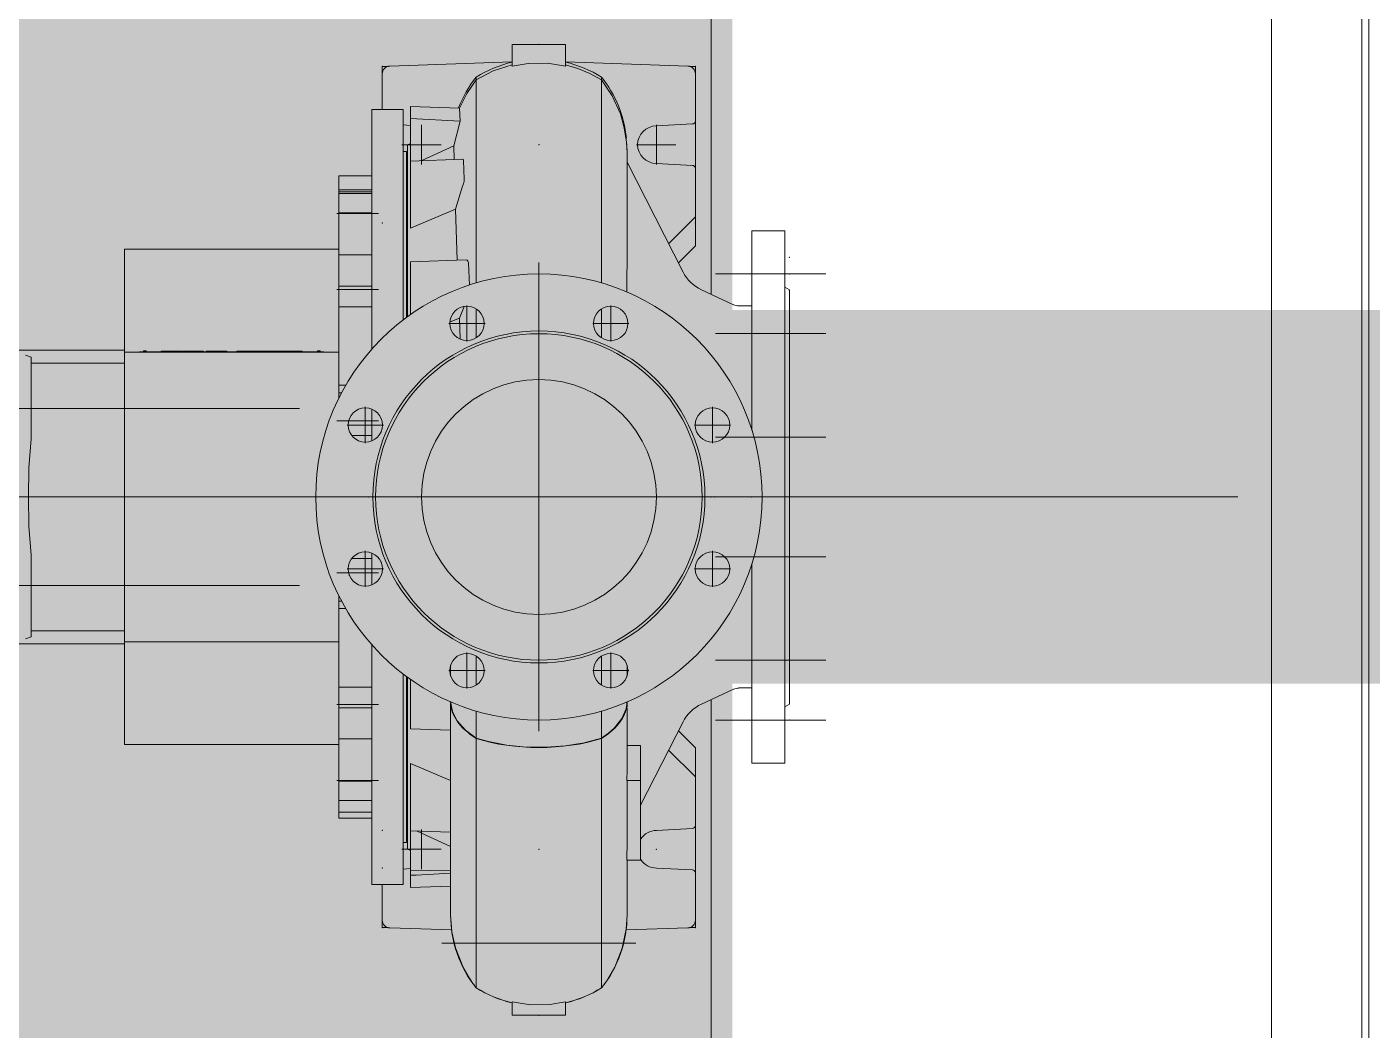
# Model space of a CAD drawing. Extents: x -3450 to 27857, y -1288 to 11880.
# Drawn here: x 522.5 to 648.5, y 1110.7 to 1204.7 of the extents above; entities that cross this region are included whole.
import ezdxf

# ---------------------------------------------------------------- set-up
doc = ezdxf.new("R2010")
doc.units = 0
doc.layers.add('188K-SM-03-F20-MECH-EQ-Y2257103$0$01-電力-CSA', color=1, linetype='Continuous')
doc.layers.add('188K-SM-03-F20-MECH-EQ-Y2257103$0$XFM7Q20PCW-200K$0$PCW EQ', color=22, linetype='Continuous', lineweight=9)

# ---------------------------------------------------------------- blocks, each defined once
blk = doc.blocks.new('188K-SM-03-F20-MECH-EQ-Y2257103$0$XFM7Q20PCW-200K$0$PCW-防震基座-更新後 - PCW-防震基座-更新後-V1242-CUB_L40')
at = {"extrusion": (0, 0, -1)}
for p, q in [((247.31, -343.39), (247.31, 616.61)), ((312.31, 616.61), (312.31, -343.39)), ((317.31, 616.61), (317.31, -343.39))]:
    blk.add_line(p, q, dxfattribs=at)
blk = doc.blocks.new('188K-SM-03-F20-MECH-EQ-Y2257103$0$0-KSB 400HP')
for p, q in [((0, 309.34), (0, -9.14)), ((-20.9, 270.74), (-20.9, 260.41)), ((-15.3, 270.74), (-15.3, 260.41)), ((-5.6, 270.74), (-5.6, 260.41)), ((5.6, 270.74), (5.6, 260.41)), ((15.3, 270.74), (15.3, 260.41)), ((20.9, 270.74), (20.9, 260.41)), ((-19.4, 267.33), (-19.65, 266.89)), ((19.4, 267.33), (-19.4, 267.33)), ((19.65, 266.89), (19.4, 267.33)), ((24.93, 266.89), (-24.93, 266.89)), ((-24.93, 266.89), (-24.93, 263.81)), ((24.93, 263.81), (24.93, 266.89)), ((-6.24, 263.81), (-24.93, 263.81)), ((-17.89, 263.81), (-17.89, 262.61)), ((24.93, 263.81), (6.24, 263.81)), ((17.89, 262.61), (17.89, 263.81)), ((-18, 262.11), (-19.41, 259.09)), ((19.41, 259.09), (18, 262.11)), ((-6.74, 261.82), (-6.74, 258.43)), ((6.74, 261.82), (6.74, 258.43)), ((-18.99, 260), (-55, 260)), ((-8.43, 260.13), (-5.04, 260.13)), ((5.04, 260.13), (8.43, 260.13)), ((55, 260), (18.99, 260)), ((-40.33, 257.99), (-40.33, 258.53)), ((-40.33, 258.53), (-39.63, 258.53)), ((-35.23, 258.53), (-39.63, 258.53)), ((-35.23, 258.53), (-30.77, 258.53)), ((-23.51, 258.53), (-30.77, 258.53)), ((-26.23, 258.53), (-23.72, 256.02)), ((-21.92, 256.94), (-23.51, 258.53)), ((23.51, 258.53), (21.92, 256.94)), ((30.77, 258.53), (23.51, 258.53)), ((23.72, 256.02), (26.23, 258.53)), ((30.77, 258.53), (35.23, 258.53)), ((39.63, 258.53), (35.23, 258.53)), ((39.63, 258.53), (40.33, 258.53)), ((40.33, 258.53), (40.33, 257.99)), ((-40.36, 257.83), (-40.56, 252.04)), ((-34.76, 254.87), (-34.94, 258.26)), ((-31.06, 258.26), (-31.24, 254.87)), ((-21.07, 257.37), (-28.87, 253.4)), ((31.36, 252.13), (21.07, 257.37)), ((31.24, 254.87), (31.06, 258.26)), ((34.94, 258.26), (34.76, 254.87)), ((40.76, 246.36), (40.36, 257.83)), ((33, 256.71), (33, 253.02)), ((31.15, 254.87), (34.85, 254.87)), ((-23.29, 253.4), (-34.02, 253.4)), ((-34.02, 252.12), (-34.02, 253.4)), ((-26.55, 252.12), (-26.55, 253.4)), ((-23.29, 252.13), (-23.29, 253.4)), ((-41.8, 252.95), (-41.8, 234.78)), ((-34.02, 252.13), (-39.12, 252.13)), ((-32.19, 252.13), (-34.02, 252.12)), ((-26.55, 252.13), (-32.24, 252.13)), ((-25.56, 252.13), (-26.55, 252.12)), ((-19.78, 252.13), (-25.58, 252.13)), ((-19.69, 252.13), (-19.17, 252.13)), ((-15.74, 252.13), (-16.78, 252.13)), ((-16.26, 252.3), (-16.26, 248.91)), ((16.26, 252.3), (16.26, 248.91)), ((19.18, 252.12), (23.39, 252.13)), ((32.23, 252.13), (23.43, 252.13)), ((32.25, 252.13), (33.23, 252.08)), ((-45.97, 249.73), (-22.62, 249.73)), ((-45.22, 250.28), (-45.56, 250.04)), ((-22.6, 249.73), (-20.06, 249.73)), ((-17.95, 250.6), (-14.57, 250.6)), ((-17.62, 249.73), (-14.9, 249.73)), ((14.57, 250.6), (17.95, 250.6)), ((17.62, 249.73), (14.9, 249.73)), ((20.06, 249.73), (39.33, 249.73)), ((-47.3, 246.36), (-48.55, 246.36)), ((-48.55, 241.37), (-48.55, 246.36)), ((42.39, 246.36), (40.36, 246.36)), ((42.39, 241.37), (42.39, 246.36)), ((-21.94, 243.87), (21.95, 243.87)), ((-47.3, 241.37), (-48.55, 241.37)), ((40.36, 229.91), (40.76, 241.37)), ((42.39, 241.37), (40.36, 241.37)), ((-16.26, 238.83), (-16.26, 235.44)), ((16.26, 238.83), (16.26, 235.44)), ((-45.97, 238), (-22.62, 238)), ((-45.56, 237.69), (-45.08, 237.36)), ((-22.6, 238), (-20.06, 238)), ((-17.95, 237.13), (-14.57, 237.13)), ((-17.62, 238), (-14.9, 238)), ((14.57, 237.13), (17.95, 237.13)), ((17.62, 238), (14.9, 238)), ((16.74, 236.43), (17.84, 236.88)), ((19.85, 237.38), (21.9, 237.27)), ((20.06, 238), (39.33, 238)), ((22.02, 231.84), (22.21, 237.06)), ((22.18, 237.15), (22.21, 237.06)), ((29.77, 236.88), (31.53, 236.8)), ((-40.56, 235.7), (-40.36, 229.91)), ((16.74, 236.43), (14.82, 236.51)), ((16.42, 235.55), (16.74, 236.43)), ((26.97, 236.06), (22.18, 236.21)), ((25.19, 231.84), (26.97, 236.06)), ((26.97, 236.06), (29.11, 236.72)), ((31.46, 231.84), (31.63, 236.74)), ((31.51, 232.92), (32.88, 235.9)), ((32.88, 235.9), (31.62, 235.93)), ((32.88, 235.9), (35.2, 236.49)), ((35.45, 231.84), (35.2, 236.49)), ((35.2, 236.49), (36.43, 236.44)), ((36.43, 236.44), (36.43, 236.43)), ((36.59, 231.84), (36.43, 236.43)), ((-39.12, 235.6), (-19.34, 235.6)), ((-36.46, 235.6), (-36.59, 231.84)), ((-35.23, 235.6), (-35.45, 231.84)), ((-35.02, 235.6), (-34.97, 231.84)), ((-33, 234.71), (-33, 231.02)), ((-32.75, 235.6), (-31.29, 232.47)), ((-31.4, 235.6), (-31.27, 231.84)), ((-26.55, 235.6), (-24.97, 231.84)), ((-21.85, 235.6), (-21.72, 231.84)), ((-16.78, 235.6), (-15.74, 235.6)), ((-16.12, 235.6), (-16.1, 235.55)), ((33, 234.71), (33, 231.02)), ((-24.97, 231.84), (-36.59, 231.84)), ((-35.39, 231.84), (-35.41, 232.61)), ((-34.85, 232.87), (-31.15, 232.87)), ((-34.85, 231.17), (-34.81, 231.84)), ((-33.11, 231.84), (-33, 231.55)), ((-17.09, 231.84), (-21.72, 231.84)), ((22.02, 231.84), (17.09, 231.84)), ((36.59, 231.84), (25.19, 231.84)), ((31.15, 232.87), (34.85, 232.87)), ((33, 231.55), (33.11, 231.84)), ((34.81, 231.84), (34.85, 231.17)), ((-16.6, 231.17), (-36.29, 231.17)), ((-36.29, 231.17), (-36.29, 228.23)), ((-16.88, 231.55), (-33, 231.55)), ((-16.82, 231.46), (-32.36, 231.46)), ((-32.36, 231.46), (-32.36, 231.17)), ((-31.75, 231.55), (-31.75, 231.46)), ((36.29, 231.17), (16.6, 231.17)), ((32.36, 231.46), (16.82, 231.46)), ((33, 231.55), (16.88, 231.55)), ((31.75, 231.46), (31.75, 231.55)), ((32.36, 231.17), (32.36, 231.46)), ((36.29, 228.23), (36.29, 231.17)), ((-40.33, 229.2), (-40.33, 229.74)), ((40.33, 229.74), (40.33, 229.2)), ((-39.63, 229.2), (-40.33, 229.2)), ((-39.63, 229.2), (-36.29, 229.2)), ((-13.87, 228.23), (-36.29, 228.23)), ((-30.09, 225.13), (-30.09, 228.23)), ((-29.51, 225.13), (-29.51, 228.23)), ((-28.44, 225.13), (-28.44, 228.23)), ((-26.62, 225.13), (-26.62, 228.23)), ((-26.56, 228.85), (-26.56, 224.95)), ((-22.67, 225.13), (-22.67, 228.23)), ((-19.75, 225.13), (-19.75, 228.23)), ((-19.45, 228.85), (-19.45, 224.95)), ((-17.82, 225.13), (-17.82, 228.23)), ((-5.25, 228.23), (-8.22, 228.23)), ((-7.12, 228.85), (-7.12, 224.95)), ((-6.74, 229.3), (-6.74, 225.91)), ((-5.76, 226.32), (-5.76, 228.23)), ((8.22, 228.23), (5.25, 228.23)), ((5.76, 226.32), (5.76, 228.23)), ((6.74, 229.3), (6.74, 225.91)), ((7.12, 228.85), (7.12, 224.95)), ((36.29, 228.23), (13.87, 228.23)), ((17.82, 225.13), (17.82, 228.23)), ((19.45, 228.85), (19.45, 224.95)), ((19.75, 225.13), (19.75, 228.23)), ((22.67, 225.13), (22.67, 228.23)), ((26.56, 228.85), (26.56, 224.95)), ((26.62, 225.13), (26.62, 228.23)), ((28.44, 225.13), (28.44, 228.23)), ((28.58, 228.23), (28.58, 225.13)), ((28.76, 225.13), (28.76, 228.23)), ((30.09, 225.13), (30.09, 228.23)), ((36.29, 229.2), (39.63, 229.2)), ((40.33, 229.2), (39.63, 229.2)), ((-8.43, 227.61), (-5.04, 227.61)), ((5.04, 227.61), (8.43, 227.61)), ((-10.46, 225.13), (-10.46, 225.77)), ((10.46, 225.13), (10.46, 225.77)), ((-9.25, 225.13), (-30.09, 225.13)), ((-23.2, 225.13), (-23.2, 205.07)), ((-13.57, 205.07), (-13.57, 225.13)), ((-9.76, 225.13), (-9.76, 225.39)), ((30.09, 225.13), (9.25, 225.13)), ((9.76, 225.13), (9.76, 225.39)), ((13.57, 205.07), (13.57, 225.13)), ((23.2, 205.07), (23.2, 225.13)), ((13.57, 223.73), (13.59, 223.73)), ((13.59, 223.73), (13.59, 206.47)), ((13.59, 223.7), (13.61, 223.7)), ((13.61, 223.7), (13.61, 206.5)), ((13.69, 223.38), (13.61, 223.38)), ((13.61, 223.25), (13.69, 223.25)), ((13.61, 223.12), (13.69, 223.12)), ((13.69, 223.38), (13.69, 223.12)), ((-8.3, 221.44), (-8.3, 161.75)), ((8.3, 221.44), (8.3, 161.75)), ((13.65, 221.71), (13.61, 221.71)), ((13.65, 221.71), (13.65, 215.59)), ((13.65, 215.59), (13.61, 215.59)), ((13.65, 214.63), (13.61, 214.63)), ((13.65, 214.58), (13.61, 214.58)), ((13.65, 214.63), (13.65, 212.69)), ((13.65, 212.69), (13.61, 212.69)), ((13.65, 212.44), (13.61, 212.44)), ((13.65, 212.44), (13.65, 210.48)), ((13.65, 210.48), (13.61, 210.48)), ((13.65, 210.43), (13.61, 210.43)), ((13.65, 210.43), (13.65, 208.48)), ((13.65, 209.68), (13.61, 209.68)), ((13.65, 209.08), (13.61, 209.08)), ((13.65, 208.48), (13.61, 208.48)), ((13.69, 207.08), (13.61, 207.08)), ((13.61, 206.95), (13.69, 206.95)), ((13.61, 206.82), (13.69, 206.82)), ((13.69, 207.08), (13.69, 206.82)), ((13.57, 206.47), (13.59, 206.47)), ((13.59, 206.5), (13.61, 206.5)), ((23.2, 205.07), (-23.2, 205.07)), ((-13.76, 205.07), (-13.76, 188.35)), ((-12.53, 196.3), (-12.53, 205.07)), ((0, 196.06), (0, 205.07)), ((12.53, 196.3), (12.53, 205.07)), ((13.76, 167.04), (13.76, 205.07)), ((-13.28, 195.77), (-13.1, 196.3)), ((-13.1, 196.3), (-5.46, 196.3)), ((5.46, 196.3), (13.1, 196.3)), ((13.1, 196.3), (13.28, 195.77))]:
    blk.add_line(p, q)
for points in [[(-39.13, 252.13), (-40.48, 252.04), (-42.27, 251.67), (-44.03, 250.97), (-45.22, 250.28)], [(-19.17, 252.13), (-19.85, 252.04), (-20.75, 251.65), (-21.64, 250.95), (-22.13, 250.4), (-22.6, 249.73)], [(39.08, 249.73), (37.58, 250.74), (35.89, 251.5), (34.59, 251.87), (33.23, 252.08)], [(-22.6, 249.73), (-23.02, 248.1), (-23.31, 246.35), (-23.44, 244.52), (-23.42, 242.68), (-23.24, 240.87), (-22.92, 239.16), (-22.6, 238)], [(40.48, 246.36), (40.15, 247.51), (39.68, 248.64), (39.08, 249.73)], [(-47.3, 241.37), (-47.56, 243.09), (-47.54, 244.88), (-47.3, 246.36)], [(40.36, 246.36), (40.63, 244.66), (40.61, 242.88), (40.36, 241.37)], [(39.08, 238), (39.91, 239.6), (40.48, 241.37)], [(-45.08, 237.36), (-43.99, 236.74), (-42.24, 236.06), (-40.72, 235.72), (-39.13, 235.6)], [(-22.6, 238), (-21.83, 236.98), (-20.96, 236.21), (-20.09, 235.77), (-19.17, 235.6)], [(21.9, 237.27), (21.97, 237.27), (22.1, 237.22), (22.18, 237.15)], [(29.11, 236.72), (29.34, 236.8), (29.58, 236.87), (29.76, 236.88), (29.77, 236.88)], [(36.43, 236.44), (37.79, 237.12), (39.08, 238)], [(31.53, 236.8), (31.56, 236.8), (31.62, 236.77), (31.63, 236.74)], [(-5.46, 196.3), (-2.74, 196.09), (0, 196.06)], [(0, 196.06), (2.73, 196.09), (5.46, 196.3)]]:
    blk.add_lwpolyline(points)
for centre, radius in [((0, 243.87), 20.9), ((-6.74, 260.13), 1.61), ((6.74, 260.13), 1.61), ((0, 243.87), 15.55), ((0, 243.87), 15.29), ((0, 243.87), 11), ((-16.26, 250.6), 1.61), ((16.26, 250.6), 1.61), ((-16.26, 237.13), 1.61), ((16.26, 237.13), 1.61), ((-6.74, 227.61), 1.61), ((6.74, 227.61), 1.61)]:
    blk.add_circle(centre, radius)
for centre, radius, start, end in [((-19.07, 262.61), 1.17, 335, 0), ((19.07, 262.61), 1.17, 180, 205), ((-39.63, 257.8), 0.733, 90, 178), ((-35.23, 258.24), 0.293, 3, 90), ((-30.77, 258.24), 0.293, 90, 177), ((-22.73, 260.64), 3.67, 297, 335), ((22.73, 260.64), 3.67, 205, 243), ((30.77, 258.24), 0.293, 3, 90), ((35.23, 258.24), 0.293, 90, 177), ((39.63, 257.8), 0.733, 2, 90), ((-33, 254.87), 1.76, 180, 236.4427), ((-33, 254.87), 1.76, 303.5573, 0), ((33, 254.87), 1.76, 180, 0), ((32.48, 241.13), 11, 51.4679, 84.0332), ((-36.67, 243.87), 11, 147.769, 166.8991), ((-39.12, 241.13), 11, 125.8509, 128.5321), ((30.02, 243.87), 11, 13.1009, 32.231), ((-36.67, 243.87), 11, 193.1009, 212.231), ((30.02, 243.87), 11, 327.769, 346.8991), ((-39.12, 246.6), 11, 231.4679, 234.1491), ((32.48, 246.6), 11, 291.1055, 308.5321), ((-39.63, 229.93), 0.733, 182, 270), ((39.63, 229.93), 0.733, 270, 358)]:
    blk.add_arc(centre, radius, start, end)
for centre, major_axis, ratio, start_param, end_param in [((-39.15, 241.13), (0, 11), 0.998135, 6.281754, 6.955697), ((-19.19, 241.13), (0, -11), 0.5, 3.142468, 3.814104), ((32.23, 241.13), (0, -11), 0.992546, 3.049894, 3.141593), ((-36.7, 243.87), (0, 11), 0.998135, 1.00826, 1.342142), ((-17.97, 243.87), (0, -11), 0.5, 4.149853, 5.274925), ((-36.7, 243.87), (0, 11), 0.998135, 1.79945, 2.133333), ((-39.15, 246.6), (0, 11), 0.998135, 2.469081, 3.143023), ((-19.19, 246.6), (0, -11), 0.5, 5.610674, 6.28231)]:
    blk.add_ellipse(centre, major_axis=major_axis, ratio=ratio, start_param=start_param, end_param=end_param)
for p in [(-20.9, 267.33), (0, 267.33), (0, 267.33), (0, 267.33), (0, 267.33), (0, 267.33), (0, 267.33), (0, 267.33), (19.34, 267.33), (20.9, 267.33), (22.45, 267.33), (0, 263.81), (0, 263.81), (0, 263.81), (0, 260.29), (0, 260), (0, 260), (6.74, 260.13), (-40.33, 258.53), (-40.33, 258.53), (-25.67, 258.53), (25.67, 258.53), (40.33, 258.53), (-33, 254.87), (0, 254.87), (33, 254.87), (-48.55, 243.87), (-33, 243.87), (-33, 243.87), (-20.9, 243.87), (-15.55, 243.87), (-11, 243.87), (0, 243.87), (0, 243.87), (0, 243.87), (0, 243.87), (0, 243.87), (0, 243.87), (11, 243.87), (15.55, 243.87), (20.9, 243.87), (33, 243.87), (33, 243.87), (42.39, 243.87), (0, 232.87), (0, 232.49), (0, 232.49), (33, 232.87), (-40.33, 229.2), (-34.76, 229.2), (-31.24, 229.2), (-6.12, 229.1), (25.67, 229.2), (40.33, 229.2), (-6.74, 227.61), (0, 227.94), (0, 227.94), (-7.35, 226.12), (13.57, 215.1), (13.57, 215.1)]:
    blk.add_point(p)
blk = doc.blocks.new('188K-SM-03-F20-MECH-EQ-Y2257103')
at = {"layer": '188K-SM-03-F20-MECH-EQ-Y2257103$0$01-電力-CSA', "color": 217, "ltscale": 1000, "true_color": 0x93278f, "const_width": 80}
blk.add_lwpolyline([(889.419, 1795.566), (548.556, 1795.566), (548.556, 63.206), (889.419, 63.206)], close=True, dxfattribs=at)
at = {"layer": '188K-SM-03-F20-MECH-EQ-Y2257103$0$01-電力-CSA', "color": 217, "ltscale": 1000, "true_color": 0x93278f, "const_width": 35}
blk.add_lwpolyline([(696.532, 1160.634), (563.437, 1160.634)], dxfattribs=at)
at = {"layer": '188K-SM-03-F20-MECH-EQ-Y2257103$0$XFM7Q20PCW-200K$0$PCW EQ', "xscale": -0.1300000000000002, "yscale": 0.1300000000000002, "zscale": 0.1300000000000002, "rotation": 180}
blk.add_blockref('188K-SM-03-F20-MECH-EQ-Y2257103$0$XFM7Q20PCW-200K$0$PCW-防震基座-更新後 - PCW-防震基座-更新後-V1242-CUB_L40', (606.9, 1178.63), dxfattribs=at)
at = {"layer": '188K-SM-03-F20-MECH-EQ-Y2257103$0$XFM7Q20PCW-200K$0$PCW EQ', "xscale": -1, "rotation": 270}
blk.add_blockref('188K-SM-03-F20-MECH-EQ-Y2257103$0$0-KSB 400HP', (326.559, 1160.634), dxfattribs=at)

msp = doc.modelspace()

# ---------------------------------------------------------------- block references
msp.add_blockref('188K-SM-03-F20-MECH-EQ-Y2257103', (0, 0))

doc.saveas('drawing.dxf')
